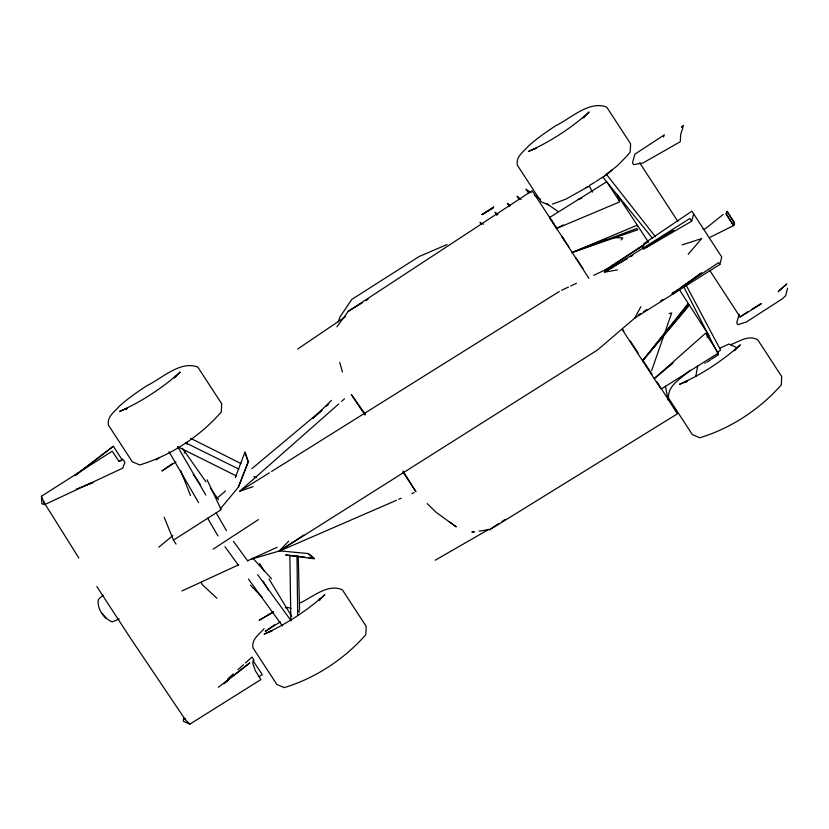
<?xml version="1.0" encoding="UTF-8"?>
<svg xmlns="http://www.w3.org/2000/svg" width="829" height="829" viewBox="0 0 829 829"><rect width="100%" height="100%" fill="white"/><g stroke="black" fill="none" stroke-linecap="round" stroke-linejoin="round"><path stroke-width="1.24" d="M695.769 376.635L697.707 365.776M186.898 444.23L187.344 441.919M787.55 288.181L785.685 295.632L782.545 298.678L746.504 321.921L737.883 324.699L736.722 322.906L739.167 314.181M288.72 541.13L278.855 551.358L597.564 349.942L634.724 318.108L719.873 264.43L721.738 257.042L691.904 211.157L643.791 243.674L642.651 248.358L604.735 272.161L617.387 269.871M643.325 249.301L691.655 221.219L693.676 214.048M733.582 225.592L734.618 222.949L727.064 211.374L726.277 213.944L733.582 225.592L734.349 223.022L727.064 211.374L726.038 214.027L733.582 225.592L710.163 237.229M682.951 127.604L680.65 134.443L680.319 141.707L642.972 162.971L633.646 164.639L632.475 162.857L634.931 154.132L664.319 134.868L663.438 137.003M319.849 600.165L320.419 598.507L318.802 600.59L324.802 594.714C306.803 610.807 286.192 624.341 264.099 634.102L272.026 630.952L269.632 631.46M584.196 117.49L584.766 115.842L583.15 117.925L589.139 112.039C571.15 128.132 550.529 141.676 528.436 151.427L536.363 148.277L533.98 148.795M338.315 321.797L340.004 316.916L351.807 299.414L419.163 256.503L447.059 244.524M235.26 477.628L244.969 452.178L248.317 461.67L238.348 487.214L220.141 509.099M238.348 487.214L248.317 461.67M634.724 318.108L640.869 306.72M651.635 370.625L671.708 312.958L669.231 313.559M184.225 453.173L185.551 451.194M336.947 326.875L348.284 311.31L532.135 190.732L556.839 228.545M621.263 239.923L622.807 237.871L613.75 237.654M175.883 375.848L174.266 377.931L180.266 372.045C162.266 388.138 141.655 401.682 119.563 411.433L127.49 408.282L125.096 408.801L126.837 408.946M734.836 350.056L735.914 348.667M688.205 254.192L701.738 238.534L682.163 244.897M264.13 628.672C259.249 634.361 251.332 639.169 252.98 647.822L276.824 684.422L284.243 687.614C315.372 678.215 344.387 659.107 365.817 634.682L366.211 626.413L342.377 589.813C327.579 583.233 312.792 597.222 299.891 603.035M734.297 350.75L740.297 344.874C722.308 360.967 701.686 374.501 679.593 384.262L687.521 381.112L685.137 381.62L686.868 381.775M331.486 400.345L313.01 418.344L321.714 410.666M103.076 595.108L98.35 599.45C96.796 608.994 103.78 618.299 112.247 621.937L119.231 618.921M681.873 127.044L683.593 125.469L681.635 127.158M778.182 291.787L786.804 283.932L778.959 290.668M227.592 679.044L233.218 673.977M237.913 669.759L243.55 664.692M245.425 663.003L251.995 657.086L253.975 660.05L252.648 662.972L255.28 670.599L260.876 679.604L189.893 724.131L183.396 721.282L183.52 717.924L189.893 724.131M253.125 486.675L239.726 491.265L338.678 403.992M341.589 401.423L344.491 398.853M322.46 409.599L251.943 468.613M326.357 406.2L328.294 404.511M216.783 498.457L225.529 490.996M706.992 337.165L708.971 335.507L679.2 289.394M709.707 270.316L740.11 316.989L741.665 315.694M158.805 547.192L172.784 535.638M673.086 363.061L654.205 378.635L660.879 388.853M223.954 683.821L227.954 680.568M723.157 214.493L705.562 228.566L703.147 229.488M602.714 177.644L612.154 170.132M225.405 681.966L249.83 662.889L218.421 687.241M690.153 370.211C681.977 378.034 667.635 384.936 668.485 397.972L692.319 434.572L699.749 437.774C730.867 428.375 759.892 409.267 781.312 384.843L781.716 376.573L757.872 339.973C748.794 334.325 739.126 341.703 730.504 344.729M75.025 475.67L113.366 446.251L122.143 459.898L119.977 461.204M75.025 475.442L113.366 446.251M604.61 175.655L617.501 165.645L627.553 155.365L630.154 152.018L630.548 145.635L630.558 143.749L606.724 107.148C589.378 100.122 570.611 118.609 555.824 125.645C546.352 131.925 536.933 138.381 528.467 146.008C523.596 151.697 515.679 156.505 517.327 165.147L541.161 201.748L548.591 204.939M672.63 294.305L701.552 272.876L681.728 286.844M274.503 624.786L265.239 631.47L280.326 621.885M606.745 269.808L618.393 261.591M672.329 293.456L674.423 291.984M172.131 463.846L161.935 470.996L175.945 461.929M718.318 351.765L720.598 350.076L685.946 284.793M718.37 354.771L711.572 359.071M297.621 349.04L345.589 316.616M594.973 182.131L589.16 185.634L592.393 192.141M706.847 362.242L710.629 359.703M606.32 269.819L648.04 241.964M672.039 293.466L718.66 262.617L719.873 264.43M637.625 249.125L644.092 244.907M213.126 549.181L258.42 519.617M303.766 535.119L278.855 551.358L396.417 500.312M490.177 529.171L498.809 523.576M502.042 521.482L505.275 519.379M593.657 275.301L605.118 269.964L643.439 245.208M176.038 544.073L173.468 540.125L221.177 509.648L207.095 479.836M742.649 315.061L747.571 311.911M122.609 459.017L124.91 462.333L122.744 468.147L44.725 504.602L41.833 503.763L41.45 496.219L112.257 451.204L118.754 460.965M259.083 676.702L262.285 674.661L252.98 660.568M638.268 315.03L640.402 313.683M643.594 311.652L646.786 309.631M660.63 300.865L662.754 299.518M761.623 303.725L740.11 316.989M661.293 388.988L718.318 353.071L706.349 334.574M559.326 291.476L271.591 471.473M588.87 278.357L549.596 217.488L606.745 181.748L618.817 200.183M239.726 491.265L269.394 472.831M751.893 309.217L760.535 303.828M159.095 457.774L155.842 459.784L158.059 458.592M646.827 247.001L673.77 230.307L642.651 248.358L689.883 218.483L691.655 221.219M273.415 611.574L259.145 620.258L273.311 612.341M348.284 311.31L362.584 302.647M365.879 300.647L368.086 299.31M588.186 186.66L565.803 199.188L552.425 204.11M604.341 272.078L627.242 258.617M630.517 256.7L632.693 255.415M435.184 560.238L487.431 530.156M595.916 181.499L602.756 177.033L652.651 238.441M493.369 207.986L482.053 214.473M563.274 224.939L556.446 228.535L619.605 201.924L617.906 196.224M185.623 718.743L184.94 719.095L130.288 637.884L96.848 586.549M561.565 290.264L568.435 287.062M570.735 285.984L576.466 283.321M181.924 590.963L238.648 564.818M247.964 560.57L277.073 547.295M719.406 348.367L728.981 344.035L736.857 347.714M398.79 499.286L401.163 498.25M411.858 493.618L414.231 492.581M44.341 501.825L43.771 502.063L78.807 557.938M76.309 489.151L92.889 482.582L85.791 485.224M606.548 238.928L571.668 252.679L637.729 229.768L636.89 228.483L571.668 252.679L636.983 225.322L637.812 226.607M704.816 363.216L705.572 362.957M118.516 461.111L122.143 459.898M605.118 269.964L612.455 267.58M585.761 187.499L588.093 186.826M578.124 199.354L581.834 198.276M251.27 559.16L279.819 550.87L308.16 553.554L313.932 558.052L308.792 557.492M474.312 531.7L471.867 532.094L474.281 531.793M486.509 529.762L488.955 529.368M285.269 607.792L287.632 607.45L291.02 608.279M479.131 531.109L490.053 529.565L677.386 413.847L657.076 381.982M304.927 557.067L285.642 554.974L314.419 558.808L308.16 553.554M707.873 334.367L705.282 333.476L654.205 378.635L621.999 329.227M185.385 442.676L238.793 469.079M253.892 476.551L256.213 477.701M177.385 446.562L236.4 475.97M190.67 438.344L241.094 463.618M483.39 224.203L479.991 222.4L481.369 224.493M498.032 214.348L494.861 212.203L496.934 215.385M531.13 192.763L525.949 189.157L528.757 193.312M534.249 194.929L540.467 199.25M546.684 203.582L558.093 211.509M448.966 521.534L456.251 526.861L436.272 512.446L427.204 503.586M510.332 205.758L507.348 203.312L509.452 206.525M521.047 199.468L517.099 196.224L519.203 199.457M297.611 610.517L299.497 612.216M216.929 598.269L202.722 585.046L201.24 582.766M250.472 585.243L262.057 597.108M252.752 558.124L271.518 578.735M101.49 612.828L106.257 618.517M606.476 174.38L655.511 236.845M233.446 541.316L247.83 561.119M257.664 574.673L290.948 620.548M224.991 546.726L238.607 565.492M248.451 579.046L282.492 625.968M365.454 414.459L351.392 394.625L365.009 415.111M182.37 448.261L205.944 481.804M210.369 488.084L218.473 499.618M193.312 474.561L200.68 485.048M403.008 472.25L415.909 491.659L403.018 470.986M617.128 194.483L648.402 242.089M561.782 236.11L568.839 246.918M575.896 257.726L582.953 268.523M622.486 329.04L623.895 331.196M630.247 340.926L638.019 352.812M642.952 360.366L652.133 374.418M639.729 162.867L677.904 221.478M555.368 226.535L556.756 228.68M561.637 236.172L564.425 240.462M549.596 217.488L554.725 225.529M259.643 563.575L264.316 571.264M268.99 578.953L291.694 616.289M263.062 581.098L268.399 589.885M178.1 447.422L205.82 495.089M216.131 512.819L226.441 530.56M169.002 451.722L198.649 502.716M207.675 518.229L217.986 535.969M683.438 286.192L718.422 354.605M164.194 517.296L173.468 540.125M180.691 470.634L190.504 495.587M41.45 496.219L44.725 504.602M244.969 452.178L247.819 460.914M342.429 372.003L339.724 362.356M665.407 386.169L668.101 400.065M298.253 556.218L299.57 610.289M289.86 555.275L290.865 620.807M296.979 555.824L297.694 615.056M221.675 403.754L221.281 412.023C199.851 436.437 170.836 455.556 139.707 464.945L132.288 461.753L108.444 425.153C106.796 416.51 114.713 411.702 119.594 406.013C128.049 398.386 137.469 391.93 146.951 385.651C161.728 378.615 180.504 360.128 197.841 367.154L221.675 403.754M688.049 303.725L642.579 360.791L687.987 306.937L687.158 305.652L642.579 360.791L688.878 304.999L688.049 303.725M493.638 207.095L482.198 214.576L493.638 207.095"/></g></svg>
